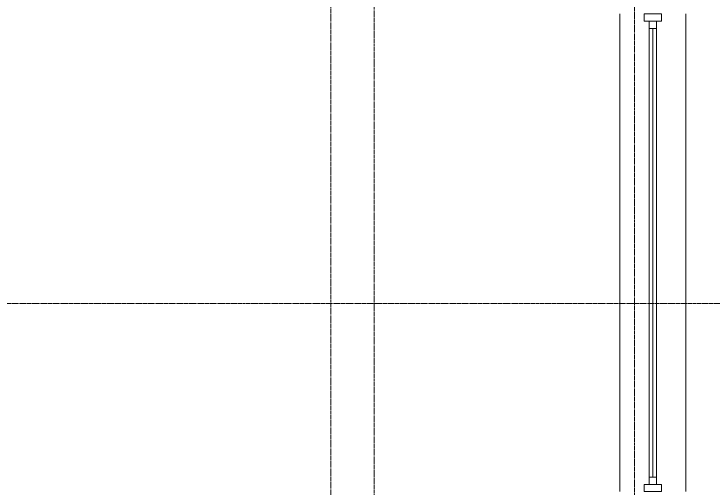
# Model space of a CAD drawing. Header units: millimetres. Extents: x -24360 to 609566, y -391049 to 148426.
# Drawn here: x 524863 to 529698, y -108377 to -105102 of the extents above; entities that cross this region are included whole.
import ezdxf

# ---------------------------------------------------------------- set-up
doc = ezdxf.new("R2010")
doc.units = ezdxf.units.MM
doc.linetypes.add('CENTER2', pattern=[28.575, 19.05, -3.175, 3.175, -3.175])
doc.layers.add('A-Wall_Материал_Газоблок_Контур', color=250, linetype='Continuous', lineweight=0)
doc.layers.add('АР_Окна', color=4, linetype='Continuous', lineweight=5)
doc.layers.add('АР_Оси_РД_100', color=7, linetype='Continuous', lineweight=0, true_color=0x525252)

msp = doc.modelspace()

# ---------------------------------------------------------------- linework, layer by layer
at = {"layer": 'A-Wall_Материал_Газоблок_Контур', "color": 18, "linetype": 'Continuous', "lineweight": 0, "true_color": 0x000000}
for p, q in [((529053.932, -105101.687), (529053.932, -108401.687)), ((529508.932, -108401.687), (529508.932, -105101.687))]:
    msp.add_line(p, q, dxfattribs=at)
at = {"layer": 'АР_Окна', "color": 18, "linetype": 'Continuous', "lineweight": 5, "true_color": 0x000000}
for p, q in [((529053.932, -105101.687), (529053.932, -108401.687)), ((529508.932, -105101.687), (529508.932, -108401.687)), ((529256.432, -105201.687), (529306.432, -105201.687)), ((529281.432, -105201.687), (529281.432, -108301.687)), ((529256.432, -108301.687), (529306.432, -108301.687))]:
    msp.add_line(p, q, dxfattribs=at)
for points in [[(529341.432, -105151.687), (529341.432, -105101.687), (529221.432, -105101.687), (529221.432, -105151.687)], [(529256.432, -105151.687), (529306.432, -105151.687), (529306.432, -108351.687), (529256.432, -108351.687)], [(529341.432, -108351.687), (529341.432, -108401.687), (529221.432, -108401.687), (529221.432, -108351.687)]]:
    msp.add_lwpolyline(points, close=True, dxfattribs=at)
at = {"layer": 'АР_Оси_РД_100', "linetype": 'CENTER2'}
for p, q in [((529153.933, -133315.052), (529153.933, -99101.687)), ((538608.933, -107101.687), (503098.975, -107101.687))]:
    msp.add_line(p, q, dxfattribs=at)
for points in [[(527053.933, -100101.687), (527053.933, -133354.144)], [(527353.933, -133356.363), (527353.933, -100101.687)]]:
    msp.add_lwpolyline(points, dxfattribs=at)

doc.saveas('drawing.dxf')
